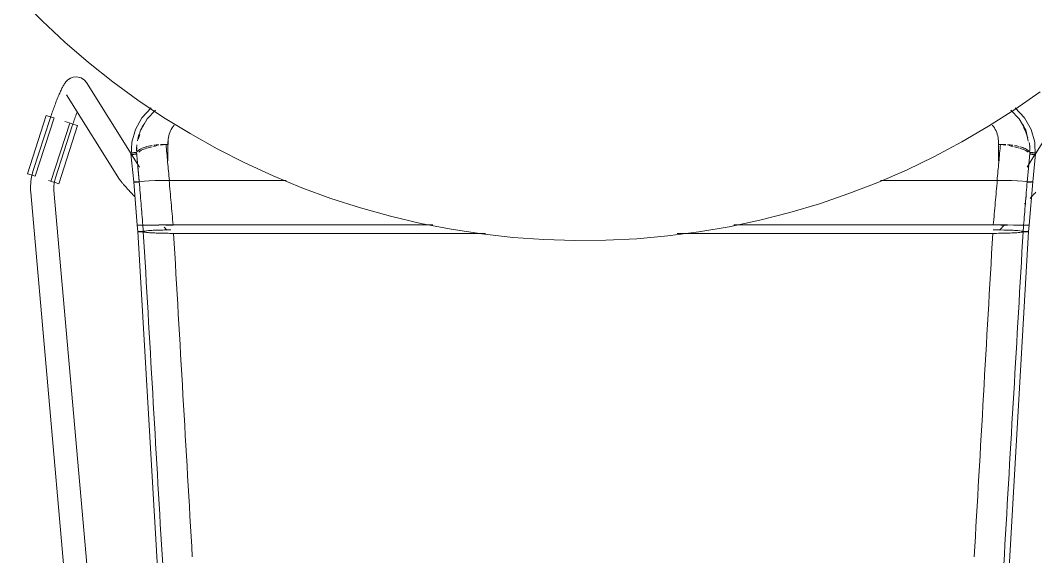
# Model space of a CAD drawing. Header units: millimetres. Extents: x 155927 to 317870, y -36033 to 97293.
# Drawn here: x 158890 to 159413, y 30645 to 30921 of the extents above; entities that cross this region are included whole.
import ezdxf

# ---------------------------------------------------------------- set-up
doc = ezdxf.new("R2010")
doc.units = ezdxf.units.MM
doc.header["$MEASUREMENT"] = 0
doc.layers.add('I-FURN', color=8, linetype='CONTINUOUS', lineweight=9)

msp = doc.modelspace()

# ---------------------------------------------------------------- linework, layer by layer
at = {"layer": 'I-FURN'}
for p, q in [((158890.23, 30932.47), (158901.48, 30921.09)), ((158901.48, 30921.09), (158913.18, 30910.18)), ((158913.18, 30910.18), (158925.3, 30899.74)), ((158925.3, 30899.74), (158937.83, 30889.8)), ((158917.44, 30892.17), (158916.06, 30891.65)), ((158919.41, 30892.34), (158917.44, 30892.17)), ((158921.64, 30891.76), (158919.41, 30892.34)), ((158911.9, 30886.86), (158911.67, 30886.42)), ((158912.13, 30887.29), (158911.9, 30886.86)), ((158912.36, 30887.7), (158912.13, 30887.29)), ((158912.6, 30888.1), (158912.36, 30887.7)), ((158912.84, 30888.49), (158912.6, 30888.1)), ((158913.09, 30888.88), (158912.84, 30888.49)), ((158913.37, 30889.27), (158913.09, 30888.88)), ((158913.68, 30889.67), (158913.37, 30889.27)), ((158914.05, 30890.1), (158913.68, 30889.67)), ((158914.52, 30890.56), (158914.05, 30890.1)), ((158915.15, 30891.08), (158914.52, 30890.56)), ((158916.06, 30891.65), (158915.15, 30891.08)), ((158923.37, 30890.53), (158921.64, 30891.76)), ((158923.37, 30890.53), (158924.27, 30889.41)), ((158947.3, 30852.64), (158924.27, 30889.41)), ((158937.83, 30889.8), (158950.75, 30880.36)), ((159436.05, 30889.41), (159413.02, 30852.64)), ((158909.53, 30881.68), (158909.28, 30881.07)), ((158909.78, 30882.28), (158909.53, 30881.68)), ((158910.02, 30882.86), (158909.78, 30882.28)), ((158910.27, 30883.42), (158910.02, 30882.86)), ((158910.51, 30883.96), (158910.27, 30883.42)), ((158910.74, 30884.49), (158910.51, 30883.96)), ((158910.98, 30885), (158910.74, 30884.49)), ((158911.21, 30885.49), (158910.98, 30885)), ((158911.44, 30885.97), (158911.21, 30885.49)), ((158911.67, 30886.42), (158911.44, 30885.97)), ((158914.1, 30883.04), (158941.4, 30839.45)), ((159402.44, 30875.48), (159415.56, 30884.64)), ((158907.51, 30876.42), (158907.25, 30875.72)), ((158907.76, 30877.12), (158907.51, 30876.42)), ((158908.02, 30877.81), (158907.76, 30877.12)), ((158908.27, 30878.49), (158908.02, 30877.81)), ((158908.53, 30879.15), (158908.27, 30878.49)), ((158908.78, 30879.81), (158908.53, 30879.15)), ((158909.03, 30880.45), (158908.78, 30879.81)), ((158909.28, 30881.07), (158909.03, 30880.45)), ((158950.75, 30880.36), (158964.04, 30871.45)), ((158893.9, 30842.43), (158903.59, 30872.44)), ((158903.59, 30872.44), (158905.54, 30871.81)), ((158905.54, 30871.81), (158907.51, 30871.17)), ((158905.76, 30871.34), (158905.61, 30870.88)), ((158906, 30872.08), (158905.76, 30871.34)), ((158906.25, 30872.82), (158906, 30872.08)), ((158906.5, 30873.55), (158906.25, 30872.82)), ((158906.75, 30874.28), (158906.5, 30873.55)), ((158907, 30875), (158906.75, 30874.28)), ((158907.25, 30875.72), (158907, 30875)), ((158918.52, 30871.59), (158918.29, 30870.92)), ((158918.76, 30872.25), (158918.52, 30871.59)), ((158918.99, 30872.89), (158918.76, 30872.25)), ((158919.23, 30873.53), (158918.99, 30872.89)), ((158919.46, 30874.15), (158919.23, 30873.53)), ((158949.51, 30865.21), (158952.9, 30871.22)), ((158952.9, 30871.22), (158957.65, 30876.37)), ((158955.59, 30870.64), (158959.85, 30875.11)), ((158964.04, 30871.45), (158977.67, 30863.07)), ((159388.96, 30866.86), (159402.44, 30875.48)), ((159404.73, 30870.64), (159400.47, 30875.11)), ((159407.42, 30871.22), (159402.67, 30876.37)), ((159410.81, 30865.21), (159407.42, 30871.22)), ((158905.61, 30870.88), (158896.9, 30844.07)), ((158897.94, 30841.13), (158907.63, 30871.14)), ((158915.7, 30868.53), (158906.01, 30838.52)), ((158908.31, 30840.36), (158917.02, 30867.18)), ((158910.05, 30837.22), (158919.74, 30867.22)), ((158915.6, 30868.56), (158913.12, 30869.36)), ((158915.82, 30868.49), (158917.79, 30867.85)), ((158917.13, 30867.51), (158917.02, 30867.18)), ((158917.36, 30868.2), (158917.13, 30867.51)), ((158917.59, 30868.89), (158917.36, 30868.2)), ((158917.82, 30869.57), (158917.59, 30868.89)), ((158917.79, 30867.85), (158919.74, 30867.22)), ((158918.05, 30870.25), (158917.82, 30869.57)), ((158918.29, 30870.92), (158918.05, 30870.25)), ((158952.22, 30864.81), (158955.59, 30870.64)), ((159375.15, 30858.78), (159388.96, 30866.86)), ((159408.1, 30864.81), (159404.73, 30870.64)), ((158947.64, 30858.69), (158949.51, 30865.21)), ((158977.67, 30863.07), (158991.63, 30855.25)), ((159412.68, 30858.69), (159410.81, 30865.21)), ((158947.35, 30851.78), (158947.64, 30858.69)), ((158965.3, 30857.57), (158966.35, 30857.57)), ((158966.29, 30858.81), (158966.29, 30849.06)), ((159361.03, 30851.27), (159375.15, 30858.78)), ((159393.97, 30857.57), (159395.02, 30857.57)), ((159394.03, 30849.06), (159394.03, 30858.81)), ((159412.97, 30851.78), (159412.68, 30858.69)), ((158947.23, 30852.68), (158948.65, 30838.19)), ((158951.57, 30845.82), (158947.53, 30852.27)), ((158991.63, 30855.25), (159005.89, 30848)), ((159346.62, 30844.32), (159361.03, 30851.27)), ((159412.79, 30852.27), (159408.75, 30845.82)), ((159413.09, 30852.68), (159411.67, 30838.19)), ((159005.89, 30848), (159020.42, 30841.32)), ((158895.85, 30841.8), (158893.9, 30842.43)), ((158896.04, 30840.76), (158895.84, 30839.63)), ((158897.82, 30841.17), (158895.85, 30841.8)), ((158896.28, 30841.87), (158896.04, 30840.76)), ((158896.57, 30842.98), (158896.28, 30841.87)), ((158896.9, 30844.07), (158896.57, 30842.98)), ((158908.11, 30839.7), (158908.3, 30840.34)), ((158908.3, 30840.34), (158908.31, 30840.36)), ((159020.42, 30841.32), (159035.22, 30835.22)), ((159331.94, 30837.95), (159346.62, 30844.32)), ((158895.52, 30836.22), (158895.5, 30835.08)), ((158895.5, 30835.08), (158895.53, 30833.94)), ((158895.58, 30837.36), (158895.52, 30836.22)), ((158895.68, 30838.5), (158895.58, 30837.36)), ((158895.84, 30839.63), (158895.68, 30838.5)), ((158905.91, 30838.55), (158904.75, 30838.93)), ((158908.1, 30837.85), (158906.13, 30838.48)), ((158907.5, 30835.12), (158907.51, 30835.78)), ((158907.52, 30834.46), (158907.5, 30835.12)), ((158907.51, 30835.78), (158907.54, 30836.45)), ((158907.54, 30836.45), (158907.6, 30837.11)), ((158907.6, 30837.11), (158907.69, 30837.76)), ((158907.69, 30837.76), (158907.8, 30838.41)), ((158907.8, 30838.41), (158907.94, 30839.06)), ((158907.94, 30839.06), (158908.11, 30839.7)), ((158910.05, 30837.22), (158908.1, 30837.85)), ((158941.4, 30839.45), (158941.62, 30839.13)), ((158941.62, 30839.13), (158941.8, 30838.87)), ((158941.8, 30838.87), (158941.98, 30838.64)), ((158941.98, 30838.64), (158942.15, 30838.42)), ((158942.15, 30838.42), (158942.33, 30838.2)), ((158942.33, 30838.2), (158942.52, 30837.97)), ((158942.52, 30837.97), (158942.72, 30837.73)), ((158942.72, 30837.73), (158942.93, 30837.47)), ((158942.93, 30837.47), (158943.16, 30837.21)), ((158943.16, 30837.21), (158943.41, 30836.93)), ((158943.41, 30836.93), (158943.66, 30836.63)), ((158943.66, 30836.63), (158943.94, 30836.33)), ((158943.94, 30836.33), (158944.22, 30836)), ((158944.22, 30836), (158944.53, 30835.67)), ((158944.53, 30835.67), (158944.84, 30835.31)), ((158944.84, 30835.31), (158945.17, 30834.95)), ((158945.17, 30834.95), (158945.51, 30834.57)), ((158945.51, 30834.57), (158945.87, 30834.18)), ((158948.72, 30838.21), (158948.65, 30838.19)), ((158948.65, 30838.19), (158948.72, 30838.16)), ((158948.66, 30838.19), (158948.72, 30838.21)), ((158948.66, 30838.19), (158950.48, 30815.99)), ((158948.72, 30838.16), (158948.66, 30838.19)), ((158948.91, 30838.24), (158948.72, 30838.21)), ((158948.72, 30838.16), (158948.9, 30838.14)), ((158948.91, 30838.14), (158948.72, 30838.16)), ((158948.9, 30838.14), (158949.2, 30838.12)), ((158949.21, 30838.26), (158948.91, 30838.24)), ((158949.2, 30838.12), (158948.91, 30838.14)), ((158948.92, 30838.24), (158949.21, 30838.26)), ((158949.2, 30838.12), (158949.58, 30838.1)), ((158949.58, 30838.1), (158949.2, 30838.12)), ((158949.59, 30838.27), (158949.21, 30838.26)), ((158949.21, 30838.26), (158949.6, 30838.27)), ((158949.58, 30838.1), (158950.03, 30838.09)), ((158950.03, 30838.09), (158949.58, 30838.1)), ((158950.04, 30838.29), (158949.59, 30838.27)), ((158949.6, 30838.27), (158950.05, 30838.29)), ((158950.03, 30838.09), (158950.52, 30838.08)), ((158950.52, 30838.08), (158950.03, 30838.09)), ((158950.53, 30838.29), (158950.04, 30838.29)), ((158950.05, 30838.29), (158950.54, 30838.29)), ((158951.03, 30838.29), (158950.53, 30838.29)), ((158950.54, 30838.29), (158951.04, 30838.29)), ((158951.02, 30838.09), (158951.49, 30838.09)), ((158951.49, 30838.09), (158951.02, 30838.09)), ((158951.5, 30838.28), (158951.03, 30838.29)), ((158951.04, 30838.29), (158951.51, 30838.28)), ((158952.39, 30838.47), (158951.5, 30838.28)), ((158951.51, 30838.28), (158952.39, 30838.47)), ((158952.39, 30838.47), (158954.11, 30838.65)), ((158954.13, 30838.65), (158952.39, 30838.47)), ((158954.13, 30838.65), (158956.57, 30838.8)), ((158956.61, 30838.8), (158954.13, 30838.65)), ((158956.6, 30838.8), (158959.64, 30838.91)), ((158959.71, 30838.92), (158956.61, 30838.8)), ((158959.7, 30838.92), (158963.15, 30838.99)), ((158963.14, 30838.99), (158959.71, 30838.92)), ((158967, 30839.02), (158963.24, 30838.99)), ((158963.24, 30838.99), (158966.88, 30839.02)), ((159027.12, 30839.02), (158967, 30839.02)), ((158967, 30839.02), (159027.12, 30839.02)), ((159035.22, 30835.22), (159050.24, 30829.72)), ((159317.02, 30832.18), (159331.94, 30837.95)), ((159393.32, 30839.02), (159333.2, 30839.02)), ((159333.2, 30839.02), (159393.32, 30839.02)), ((159397.08, 30838.99), (159393.32, 30839.02)), ((159393.44, 30839.02), (159397.08, 30838.99)), ((159397.17, 30838.99), (159400.62, 30838.92)), ((159400.61, 30838.92), (159397.18, 30838.99)), ((159403.71, 30838.8), (159400.61, 30838.92)), ((159400.68, 30838.91), (159403.72, 30838.8)), ((159406.19, 30838.65), (159403.71, 30838.8)), ((159403.75, 30838.8), (159406.19, 30838.65)), ((159406.64, 30838.61), (159407.93, 30838.47)), ((159407.93, 30838.47), (159406.64, 30838.61)), ((159407.93, 30838.47), (159408.81, 30838.28)), ((159408.82, 30838.28), (159407.93, 30838.47)), ((159408.81, 30838.28), (159409.28, 30838.29)), ((159409.29, 30838.29), (159408.82, 30838.28)), ((159408.83, 30838.09), (159409.3, 30838.09)), ((159409.3, 30838.09), (159408.83, 30838.09)), ((159409.28, 30838.29), (159409.78, 30838.29)), ((159409.79, 30838.29), (159409.29, 30838.29)), ((159409.3, 30838.09), (159409.8, 30838.08)), ((159409.8, 30838.08), (159409.3, 30838.09)), ((159409.78, 30838.29), (159410.27, 30838.29)), ((159410.28, 30838.29), (159409.79, 30838.29)), ((159409.8, 30838.08), (159410.29, 30838.09)), ((159410.29, 30838.09), (159409.8, 30838.08)), ((159411.66, 30838.19), (159409.84, 30815.99)), ((159410.27, 30838.29), (159410.73, 30838.27)), ((159410.73, 30838.27), (159410.28, 30838.29)), ((159410.29, 30838.09), (159410.74, 30838.1)), ((159410.74, 30838.1), (159410.29, 30838.09)), ((159411.11, 30838.26), (159410.73, 30838.27)), ((159410.73, 30838.27), (159411.11, 30838.26)), ((159411.41, 30838.24), (159411.11, 30838.26)), ((159411.11, 30838.26), (159411.41, 30838.24)), ((159411.12, 30838.12), (159411.42, 30838.14)), ((159411.41, 30838.14), (159411.12, 30838.12)), ((159411.6, 30838.21), (159411.41, 30838.24)), ((159411.6, 30838.16), (159411.41, 30838.14)), ((159411.42, 30838.14), (159411.6, 30838.16)), ((159411.6, 30838.21), (159411.66, 30838.19)), ((159411.67, 30838.19), (159411.6, 30838.21)), ((159411.6, 30838.16), (159411.67, 30838.19)), ((159411.66, 30838.19), (159411.6, 30838.16)), ((158895.53, 30833.94), (158895.6, 30832.8)), ((158895.6, 30832.8), (158895.61, 30832.75)), ((158895.61, 30832.75), (158934.56, 30389.43)), ((158907.56, 30833.8), (158907.52, 30834.46)), ((158944.86, 30409.3), (158907.57, 30833.8)), ((158945.87, 30834.18), (158946.24, 30833.78)), ((158946.24, 30833.78), (158946.62, 30833.37)), ((158946.62, 30833.37), (158947.01, 30832.94)), ((158947.01, 30832.94), (158947.41, 30832.51)), ((158947.41, 30832.51), (158947.83, 30832.06)), ((158947.83, 30832.06), (158948.25, 30831.61)), ((158948.25, 30831.61), (158948.68, 30831.15)), ((158948.68, 30831.15), (158949.12, 30830.68)), ((159050.24, 30829.72), (159065.47, 30824.83)), ((159301.88, 30827.01), (159317.02, 30832.18)), ((159410.75, 30830.2), (159410.29, 30829.72)), ((159411.2, 30830.68), (159410.75, 30830.2)), ((159411.64, 30831.15), (159411.2, 30830.68)), ((159412.07, 30831.61), (159411.64, 30831.15)), ((159412.49, 30832.06), (159412.07, 30831.61)), ((159412.91, 30832.51), (159412.49, 30832.06)), ((159413.31, 30832.94), (159412.91, 30832.51)), ((159065.47, 30824.83), (159080.89, 30820.55)), ((159286.55, 30822.44), (159301.88, 30827.01)), ((159407.94, 30827.23), (159407.45, 30826.72)), ((159080.89, 30820.55), (159096.46, 30816.89)), ((159271.04, 30818.5), (159286.55, 30822.44)), ((158950.75, 30812.63), (158950.48, 30815.99)), ((158950.55, 30815.98), (158950.48, 30815.99)), ((158950.48, 30815.99), (158950.55, 30815.99)), ((158950.55, 30815.99), (158950.48, 30815.99)), ((158950.48, 30815.99), (158950.55, 30815.98)), ((158951.03, 30815.99), (158950.73, 30815.99)), ((158950.74, 30815.99), (158951.03, 30815.99)), ((158951.03, 30815.99), (158951.41, 30815.99)), ((158951.41, 30815.99), (158951.03, 30815.99)), ((158951.03, 30815.98), (158951.41, 30815.98)), ((158951.42, 30815.98), (158951.04, 30815.98)), ((158951.41, 30815.99), (158951.86, 30815.99)), ((158951.86, 30815.99), (158951.41, 30815.99)), ((158951.41, 30815.98), (158951.87, 30815.98)), ((158951.87, 30815.98), (158951.42, 30815.98)), ((158951.86, 30815.99), (158952.35, 30815.99)), ((158952.35, 30815.99), (158951.86, 30815.99)), ((158952.36, 30815.98), (158951.87, 30815.98)), ((158951.87, 30815.98), (158952.36, 30815.98)), ((158952.35, 30815.99), (158952.85, 30815.99)), ((158952.85, 30815.99), (158952.35, 30815.99)), ((158952.86, 30815.98), (158952.36, 30815.98)), ((158952.36, 30815.98), (158952.85, 30815.98)), ((158952.85, 30815.99), (158953.32, 30815.99)), ((158953.32, 30815.99), (158952.85, 30815.99)), ((158952.85, 30815.98), (158953.32, 30815.98)), ((158953.33, 30815.98), (158952.86, 30815.98)), ((158953.32, 30815.99), (158954.21, 30816.01)), ((158954.2, 30816.01), (158953.32, 30815.99)), ((158955.95, 30816.02), (158954.2, 30816.01)), ((158954.21, 30816.01), (158955.96, 30816.02)), ((158955.98, 30815.95), (158954.22, 30815.96)), ((158954.22, 30815.96), (158955.97, 30815.95)), ((158958.46, 30816.03), (158955.95, 30816.02)), ((158955.96, 30816.02), (158958.45, 30816.03)), ((158955.97, 30815.95), (158958.47, 30815.94)), ((158958.47, 30815.94), (158955.98, 30815.95)), ((158958.46, 30816.03), (158961.59, 30816.04)), ((158961.59, 30816.04), (158958.46, 30816.03)), ((158961.6, 30815.93), (158958.47, 30815.94)), ((158958.47, 30815.94), (158961.59, 30815.93)), ((158961.59, 30816.04), (158965.16, 30816.05)), ((158965.16, 30816.05), (158961.59, 30816.04)), ((158964.25, 30814.9), (158965.72, 30813.37)), ((158968.93, 30815.92), (158965.15, 30815.92)), ((158965.15, 30815.92), (158968.93, 30815.92)), ((158965.16, 30816.05), (158968.94, 30816.05)), ((158968.94, 30816.05), (158965.16, 30816.05)), ((158968.94, 30816.05), (159102.69, 30816.05)), ((159102.69, 30816.05), (158968.94, 30816.05)), ((159096.46, 30816.89), (159112.17, 30813.86)), ((159112.17, 30813.86), (159127.99, 30811.45)), ((159239.62, 30812.48), (159255.39, 30815.17)), ((159255.39, 30815.17), (159271.04, 30818.5)), ((159257.74, 30816.05), (159391.38, 30816.05)), ((159391.38, 30816.05), (159257.74, 30816.05)), ((159391.38, 30816.05), (159395.16, 30816.05)), ((159395.16, 30816.05), (159391.38, 30816.05)), ((159394.6, 30813.37), (159397.17, 30816.04)), ((159395.16, 30816.05), (159398.73, 30816.04)), ((159398.73, 30816.04), (159395.16, 30816.05)), ((159398.72, 30815.93), (159395.17, 30815.92)), ((159395.17, 30815.92), (159398.73, 30815.93)), ((159398.73, 30816.04), (159401.86, 30816.03)), ((159401.87, 30816.03), (159398.73, 30816.04)), ((159404.34, 30815.95), (159401.85, 30815.94)), ((159401.85, 30815.94), (159404.35, 30815.95)), ((159401.87, 30816.03), (159404.36, 30816.02)), ((159404.37, 30816.02), (159401.87, 30816.03)), ((159406.1, 30815.96), (159404.34, 30815.95)), ((159404.35, 30815.95), (159406.1, 30815.96)), ((159404.37, 30816.02), (159406.11, 30816.01)), ((159406.12, 30816.01), (159404.37, 30816.02)), ((159406.11, 30816.01), (159407, 30815.99)), ((159407, 30815.99), (159406.12, 30816.01)), ((159407.46, 30815.98), (159406.99, 30815.98)), ((159407, 30815.99), (159407.47, 30815.99)), ((159407.47, 30815.99), (159407, 30815.99)), ((159407, 30815.98), (159407.47, 30815.98)), ((159407.96, 30815.98), (159407.46, 30815.98)), ((159407.47, 30815.99), (159407.97, 30815.99)), ((159407.97, 30815.99), (159407.47, 30815.99)), ((159407.47, 30815.98), (159407.96, 30815.98)), ((159408.45, 30815.98), (159407.96, 30815.98)), ((159407.96, 30815.98), (159408.45, 30815.98)), ((159407.97, 30815.99), (159408.46, 30815.99)), ((159408.46, 30815.99), (159407.97, 30815.99)), ((159408.9, 30815.98), (159408.45, 30815.98)), ((159408.45, 30815.98), (159408.91, 30815.98)), ((159408.46, 30815.99), (159408.91, 30815.99)), ((159408.91, 30815.99), (159408.46, 30815.99)), ((159409.29, 30815.98), (159408.9, 30815.98)), ((159408.91, 30815.99), (159409.29, 30815.99)), ((159409.29, 30815.99), (159408.91, 30815.99)), ((159408.91, 30815.98), (159409.29, 30815.98)), ((159409.29, 30815.99), (159409.58, 30815.99)), ((159409.59, 30815.99), (159409.29, 30815.99)), ((159409.58, 30815.98), (159409.29, 30815.98)), ((159409.29, 30815.98), (159409.58, 30815.98)), ((159409.57, 30812.63), (159409.84, 30815.99)), ((159409.58, 30815.99), (159409.77, 30815.99)), ((159409.77, 30815.98), (159409.58, 30815.98)), ((159409.58, 30815.98), (159409.77, 30815.98)), ((159409.78, 30815.99), (159409.59, 30815.99)), ((159409.77, 30815.99), (159409.84, 30815.99)), ((159409.84, 30815.99), (159409.77, 30815.98)), ((159409.77, 30815.98), (159409.84, 30815.99)), ((159409.84, 30815.99), (159409.78, 30815.99)), ((158950.82, 30812.65), (158950.76, 30812.63)), ((158950.76, 30812.63), (158970.04, 30480.72)), ((158950.76, 30812.63), (158950.82, 30812.6)), ((158951.01, 30812.68), (158950.82, 30812.65)), ((158950.82, 30812.6), (158951.01, 30812.57)), ((158951.31, 30812.7), (158951.01, 30812.68)), ((158951.01, 30812.57), (158951.3, 30812.55)), ((158951.3, 30812.55), (158951.68, 30812.53)), ((158951.69, 30812.72), (158951.31, 30812.7)), ((158951.68, 30812.53), (158952.13, 30812.52)), ((158952.14, 30812.73), (158951.69, 30812.72)), ((158952.13, 30812.52), (158952.62, 30812.52)), ((158952.63, 30812.74), (158952.14, 30812.73)), ((158952.62, 30812.52), (158953.12, 30812.52)), ((158953.13, 30812.74), (158952.63, 30812.74)), ((158953.12, 30812.52), (158953.59, 30812.53)), ((158953.6, 30812.73), (158953.13, 30812.74)), ((158953.59, 30812.53), (158954.48, 30812.32)), ((158954.5, 30812.94), (158953.6, 30812.73)), ((158954.48, 30812.32), (158956.23, 30812.12)), ((158956.25, 30813.13), (158954.5, 30812.94)), ((158956.23, 30812.12), (158958.73, 30811.96)), ((158958.75, 30813.29), (158956.25, 30813.13)), ((158958.73, 30811.96), (158961.86, 30811.84)), ((158961.87, 30813.41), (158958.75, 30813.29)), ((158961.86, 30811.84), (158965.42, 30811.76)), ((158965.42, 30813.49), (158961.87, 30813.41)), ((158967.67, 30813.52), (158965.42, 30813.49)), ((158965.42, 30811.76), (158969.21, 30811.73)), ((158969.21, 30811.73), (159129.78, 30811.73)), ((159129.78, 30811.73), (158969.21, 30811.73)), ((159127.99, 30811.45), (159143.89, 30809.68)), ((159143.89, 30809.68), (159159.85, 30808.55)), ((159159.85, 30808.55), (159175.84, 30808.06)), ((159191.84, 30808.21), (159207.82, 30808.99)), ((159207.82, 30808.99), (159223.75, 30810.42)), ((159223.75, 30810.42), (159239.62, 30812.48)), ((159228.52, 30811.73), (159391.11, 30811.73)), ((159391.11, 30811.73), (159228.52, 30811.73)), ((159409.56, 30812.63), (159390.28, 30480.72)), ((159391.11, 30811.73), (159394.9, 30811.76)), ((159394.9, 30813.49), (159391.22, 30813.52)), ((159398.45, 30813.41), (159394.9, 30813.49)), ((159394.9, 30811.76), (159398.46, 30811.84)), ((159401.57, 30813.29), (159398.45, 30813.41)), ((159398.46, 30811.84), (159401.59, 30811.96)), ((159404.07, 30813.13), (159401.57, 30813.29)), ((159401.59, 30811.96), (159404.09, 30812.12)), ((159405.82, 30812.94), (159404.07, 30813.13)), ((159404.09, 30812.12), (159405.84, 30812.32)), ((159406.72, 30812.73), (159405.82, 30812.94)), ((159405.84, 30812.32), (159406.73, 30812.53)), ((159407.19, 30812.74), (159406.72, 30812.73)), ((159406.73, 30812.53), (159407.2, 30812.52)), ((159407.69, 30812.74), (159407.19, 30812.74)), ((159407.2, 30812.52), (159407.7, 30812.52)), ((159408.18, 30812.73), (159407.69, 30812.74)), ((159407.7, 30812.52), (159408.19, 30812.52)), ((159408.63, 30812.72), (159408.18, 30812.73)), ((159408.19, 30812.52), (159408.64, 30812.53)), ((159409.01, 30812.7), (159408.63, 30812.72)), ((159408.64, 30812.53), (159409.02, 30812.55)), ((159409.31, 30812.68), (159409.01, 30812.7)), ((159409.02, 30812.55), (159409.31, 30812.57)), ((159409.5, 30812.65), (159409.31, 30812.68)), ((159409.31, 30812.57), (159409.5, 30812.6)), ((159409.56, 30812.63), (159409.5, 30812.65)), ((159409.5, 30812.6), (159409.56, 30812.63)), ((159175.84, 30808.06), (159191.84, 30808.21))]:
    msp.add_line(p, q, dxfattribs=at)
for points in [[(159400.41, 30875.09), (159400.88, 30874.71), (159401.34, 30874.31), (159401.8, 30873.91)], [(158951.73, 30862.63), (158951.47, 30861.92), (158951.29, 30861.2), (158951.16, 30860.46)], [(158950.1, 30854.77), (158950.11, 30855.59), (158950.15, 30856.42), (158950.23, 30857.24)], [(158950.21, 30856.01), (158950.15, 30855.37), (158950.15, 30854.71), (158950.15, 30854.06)], [(158955.07, 30855.51), (158954.26, 30855.24), (158953.45, 30854.96), (158952.9, 30854.66)], [(158958.11, 30856.35), (158957.18, 30856.14), (158956.22, 30855.9), (158955.37, 30855.65)], [(158955.72, 30856.47), (158956.46, 30856.66), (158957.26, 30856.82), (158958.1, 30856.97)], [(158960.77, 30856.89), (158960.09, 30856.77), (158959.44, 30856.64), (158958.78, 30856.5)], [(158958.95, 30857.1), (158959.8, 30857.22), (158960.67, 30857.34), (158961.58, 30857.4)], [(158963.89, 30857.33), (158963.41, 30857.28), (158962.94, 30857.22), (158962.48, 30857.15)], [(158962.51, 30857.47), (158963.42, 30857.53), (158964.35, 30857.56), (158965.3, 30857.57)], [(158965.3, 30857.57), (158965.56, 30854.54), (158966.1, 30848.4), (158966.69, 30842.15), (158967, 30839.02)], [(158966.35, 30857.57), (158966.3, 30858.07), (158966.29, 30858.58), (158966.29, 30859.09)], [(159395.02, 30857.57), (159394.76, 30854.54), (159394.22, 30848.4), (159393.63, 30842.15), (159393.32, 30839.02)], [(159394.02, 30859.09), (159394.03, 30858.58), (159394.02, 30858.07), (159393.97, 30857.57)], [(159395.02, 30857.57), (159395.97, 30857.56), (159396.89, 30857.53), (159397.8, 30857.47)], [(159397.86, 30857.15), (159397.38, 30857.22), (159396.91, 30857.27), (159396.43, 30857.32)], [(159398.73, 30857.4), (159399.63, 30857.33), (159400.52, 30857.22), (159401.37, 30857.1)], [(159401.54, 30856.5), (159400.9, 30856.64), (159400.23, 30856.78), (159399.55, 30856.9)], [(159404.8, 30855.65), (159404, 30855.9), (159403.12, 30856.13), (159402.2, 30856.35)], [(159402.22, 30856.97), (159403.06, 30856.82), (159403.87, 30856.66), (159404.61, 30856.47)], [(159407.42, 30854.66), (159406.79, 30854.96), (159406.04, 30855.23), (159405.22, 30855.5)], [(159405.27, 30856.29), (159406.19, 30856.03), (159406.97, 30855.72), (159407.7, 30855.4)], [(159409.91, 30858.52), (159410.1, 30857.28), (159410.14, 30856.03), (159410.15, 30854.76)], [(159410.21, 30854.07), (159410.2, 30854.96), (159410.14, 30855.86), (159410.03, 30856.75)], [(158950.07, 30853.23), (158950.21, 30853.63), (158950.78, 30854.38), (158951.92, 30855.08), (158952.61, 30855.4)], [(158950.07, 30853.23), (158950.31, 30850.79), (158950.78, 30845.84), (158951.26, 30840.8), (158951.5, 30838.28)], [(158952.65, 30854.54), (158952.01, 30854.23), (158951.62, 30853.91), (158951.29, 30853.59)], [(159409.24, 30853.59), (159408.83, 30853.91), (159408.31, 30854.24), (159407.67, 30854.55)], [(159410.25, 30853.23), (159410.01, 30850.79), (159409.54, 30845.84), (159409.06, 30840.8), (159408.82, 30838.28)], [(159412.91, 30851.93), (159412.87, 30851.98), (159412.74, 30852.07), (159412.45, 30852.2), (159412.06, 30852.32), (159411.6, 30852.41), (159411.11, 30852.48), (159410.61, 30852.51), (159410.3, 30852.51), (159410.15, 30852.5)], [(158950.78, 30845.18), (158951.02, 30842.83), (158951.25, 30840.47), (158951.49, 30838.09)], [(159409.54, 30845.18), (159409.31, 30842.89), (159409.08, 30840.59), (159408.85, 30838.28)], [(158952.4, 30827.14), (158952.1, 30830.8), (158951.79, 30834.45), (158951.49, 30838.09)], [(158953.32, 30815.99), (158953.02, 30819.71), (158952.41, 30827.15), (158951.81, 30834.57), (158951.51, 30838.28)], [(158967.91, 30827.54), (158967.57, 30831.37), (158967.23, 30835.19), (158966.88, 30839.02)], [(159393.44, 30839.02), (159393.1, 30835.19), (159392.75, 30831.37), (159392.41, 30827.54)], [(159407, 30815.99), (159407.3, 30819.71), (159407.91, 30827.15), (159408.51, 30834.57), (159408.81, 30838.28)], [(158968.94, 30816.05), (158968.6, 30819.88), (158968.26, 30823.71), (158967.91, 30827.54)], [(159392.41, 30827.54), (159392.06, 30823.71), (159391.72, 30819.88), (159391.38, 30816.05)], [(158952.8, 30822.3), (158952.77, 30822.71), (158952.73, 30823.12), (158952.7, 30823.53)], [(158953.32, 30815.99), (158953.37, 30815.42), (158953.45, 30814.26), (158953.54, 30813.1), (158953.59, 30812.53)], [(158953.33, 30815.98), (158953.37, 30815.44), (158953.46, 30814.35), (158953.55, 30813.27), (158953.6, 30812.73)], [(159406.99, 30815.98), (159406.95, 30815.44), (159406.86, 30814.35), (159406.77, 30813.27), (159406.72, 30812.73)], [(159407, 30815.99), (159406.96, 30815.42), (159406.87, 30814.26), (159406.78, 30813.1), (159406.73, 30812.53)], [(158972.91, 30480.53), (158969.69, 30535.77), (158963.25, 30646.36), (158956.81, 30757.12), (158953.59, 30812.53)], [(158978.8, 30645.24), (158975.6, 30700.7), (158972.4, 30756.21), (158969.21, 30811.73)], [(159391.11, 30811.73), (159387.92, 30756.21), (159384.72, 30700.68), (159381.53, 30645.24)], [(159387.41, 30480.53), (159390.63, 30535.77), (159397.07, 30646.36), (159403.51, 30757.12), (159406.73, 30812.53)], [(159406.72, 30812.73), (159407.32, 30812.74), (159408.83, 30812.74), (159409.57, 30812.66), (159409.57, 30812.63)]]:
    msp.add_open_spline(points, degree=3, dxfattribs=at)
for points, knots in [([(158950.56, 30859.37), (158950.99, 30861.64), (158951.99, 30864.8), (158953.65, 30867.62), (158954.18, 30868.42)], [-0.8344313, -0.8344313, -0.8344313, -0.8344313, -0.6666667, -0.5975811, -0.5975811, -0.5975811, -0.5975811]), ([(158966.35, 30857.57), (158966.13, 30859.95), (158966.76, 30863.56), (158968.69, 30866.56), (158969.46, 30867.46)], [0, 0, 0, 0, 0.3333333, 0.5, 0.5, 0.5, 0.5]), ([(159390.86, 30867.46), (159391.63, 30866.56), (159393.56, 30863.56), (159394.19, 30859.95), (159393.97, 30857.57)], [0.5, 0.5, 0.5, 0.5, 0.6666667, 1, 1, 1, 1]), ([(159406.05, 30868.7), (159406.62, 30867.8), (159408.37, 30864.82), (159408.98, 30861.54), (159409.28, 30859.22)], [0.591443, 0.591443, 0.591443, 0.591443, 0.6666667, 0.8365191, 0.8365191, 0.8365191, 0.8365191]), ([(159409.18, 30860.84), (159408.78, 30862.19), (159408.1, 30864.03), (159407.17, 30865.75), (159406.89, 30866.22)], [0.2297626, 0.2297626, 0.2297626, 0.2297626, 0.3333333, 0.3731704, 0.3731704, 0.3731704, 0.3731704]), ([(158953.07, 30855.6), (158953.65, 30855.85), (158954.43, 30856.13), (158955.32, 30856.36), (158955.46, 30856.4)], [0.3682191, 0.3682191, 0.3682191, 0.3682191, 0.5, 0.524262, 0.524262, 0.524262, 0.524262]), ([(158947.28, 30852.83), (158947.3, 30852.85), (158947.34, 30852.9), (158947.45, 30852.97), (158947.64, 30853.07), (158947.96, 30853.17), (158948.36, 30853.25), (158948.71, 30853.28), (158949.09, 30853.3), (158949.53, 30853.3), (158949.89, 30853.26), (158950.07, 30853.23)], [0.5555556, 0.5555556, 0.5555556, 0.5555556, 0.5833333, 0.6180556, 0.6527778, 0.7222222, 0.7916667, 0.8263889, 0.8611111, 0.9305556, 1, 1, 1, 1]), ([(158950.17, 30852.5), (158949.95, 30852.51), (158949.46, 30852.51), (158948.71, 30852.42), (158948.04, 30852.27), (158947.61, 30852.09), (158947.46, 30851.98), (158947.41, 30851.93)], [-1, -1, -1, -1, -0.90625, -0.8125, -0.71875, -0.625, -0.5625, -0.5625, -0.5625, -0.5625]), ([(159407.73, 30855.39), (159408.41, 30855.07), (159409.55, 30854.37), (159410.11, 30853.63), (159410.25, 30853.23)], [0.6690305, 0.6690305, 0.6690305, 0.6690305, 0.8333333, 1, 1, 1, 1]), ([(159410.25, 30853.23), (159410.4, 30853.25), (159410.68, 30853.29), (159411.11, 30853.3), (159411.48, 30853.29), (159411.77, 30853.27), (159412.04, 30853.23), (159412.29, 30853.19), (159412.52, 30853.12), (159412.71, 30853.06), (159412.91, 30852.96), (159413.01, 30852.87), (159413.04, 30852.83)], [0, 0, 0, 0, 0.0555556, 0.1111111, 0.1666667, 0.1944444, 0.2222222, 0.2777778, 0.3055556, 0.3333333, 0.3888889, 0.4444444, 0.4444444, 0.4444444, 0.4444444]), ([(159407, 30815.98), (159407.3, 30819.67), (159407.74, 30825.01), (159408.19, 30830.34), (159408.32, 30831.98)], [0, 0, 0, 0, 0.5, 0.7233886, 0.7233886, 0.7233886, 0.7233886]), ([(158950.75, 30812.63), (158950.75, 30812.65), (158950.89, 30812.67), (158951.29, 30812.7), (158951.67, 30812.72), (158952.13, 30812.73), (158952.63, 30812.74), (158953.13, 30812.74), (158953.45, 30812.73), (158953.6, 30812.73)], [-0.5, -0.5, -0.5, -0.5, -0.375, -0.3125, -0.25, -0.1875, -0.125, -0.0625, 0, 0, 0, 0]), ([(158953.59, 30812.53), (158953.37, 30812.52), (158952.87, 30812.51), (158952.24, 30812.52), (158951.78, 30812.53), (158951.37, 30812.54), (158950.91, 30812.57), (158950.75, 30812.61), (158950.75, 30812.63)], [-1, -1, -1, -1, -0.90625, -0.8125, -0.765625, -0.71875, -0.625, -0.501507, -0.501507, -0.501507, -0.501507]), ([(158969.21, 30811.73), (158967.93, 30811.73), (158965.38, 30811.75), (158961.78, 30811.83), (158958.61, 30811.95), (158955.25, 30812.17), (158953.87, 30812.38), (158953.59, 30812.53)], [-1, -1, -1, -1, -0.833333, -0.666667, -0.5, -0.333333, 0, 0, 0, 0]), ([(158953.6, 30812.73), (158953.89, 30812.87), (158955.28, 30813.08), (158958.63, 30813.3), (158961.79, 30813.42), (158964.9, 30813.49), (158966.91, 30813.51), (158967.67, 30813.52)], [-1, -1, -1, -1, -0.6666667, -0.5, -0.3333333, -0.1666667, -0.0664381, -0.0664381, -0.0664381, -0.0664381]), ([(159406.73, 30812.53), (159406.45, 30812.38), (159405.07, 30812.17), (159401.71, 30811.95), (159398.54, 30811.83), (159394.94, 30811.75), (159392.39, 30811.73), (159391.11, 30811.73)], [-1, -1, -1, -1, -0.666667, -0.5, -0.333333, -0.166667, 0, 0, 0, 0]), ([(159391.22, 30813.52), (159393.74, 30813.52), (159397.51, 30813.46), (159401.69, 30813.3), (159405.04, 30813.08), (159406.43, 30812.87), (159406.72, 30812.73)], [-0.996036, -0.996036, -0.996036, -0.996036, -0.6666667, -0.5, -0.3333333, 0, 0, 0, 0]), ([(159409.57, 30812.63), (159409.57, 30812.61), (159409.43, 30812.58), (159409.04, 30812.55), (159408.65, 30812.53), (159408.2, 30812.52), (159407.7, 30812.51), (159407.2, 30812.52), (159406.88, 30812.52), (159406.73, 30812.53)], [-0.498493, -0.498493, -0.498493, -0.498493, -0.375, -0.3125, -0.25, -0.1875, -0.125, -0.0625, 0, 0, 0, 0])]:
    msp.add_open_spline(points, degree=3, knots=knots, dxfattribs=at)

doc.saveas('drawing.dxf')
